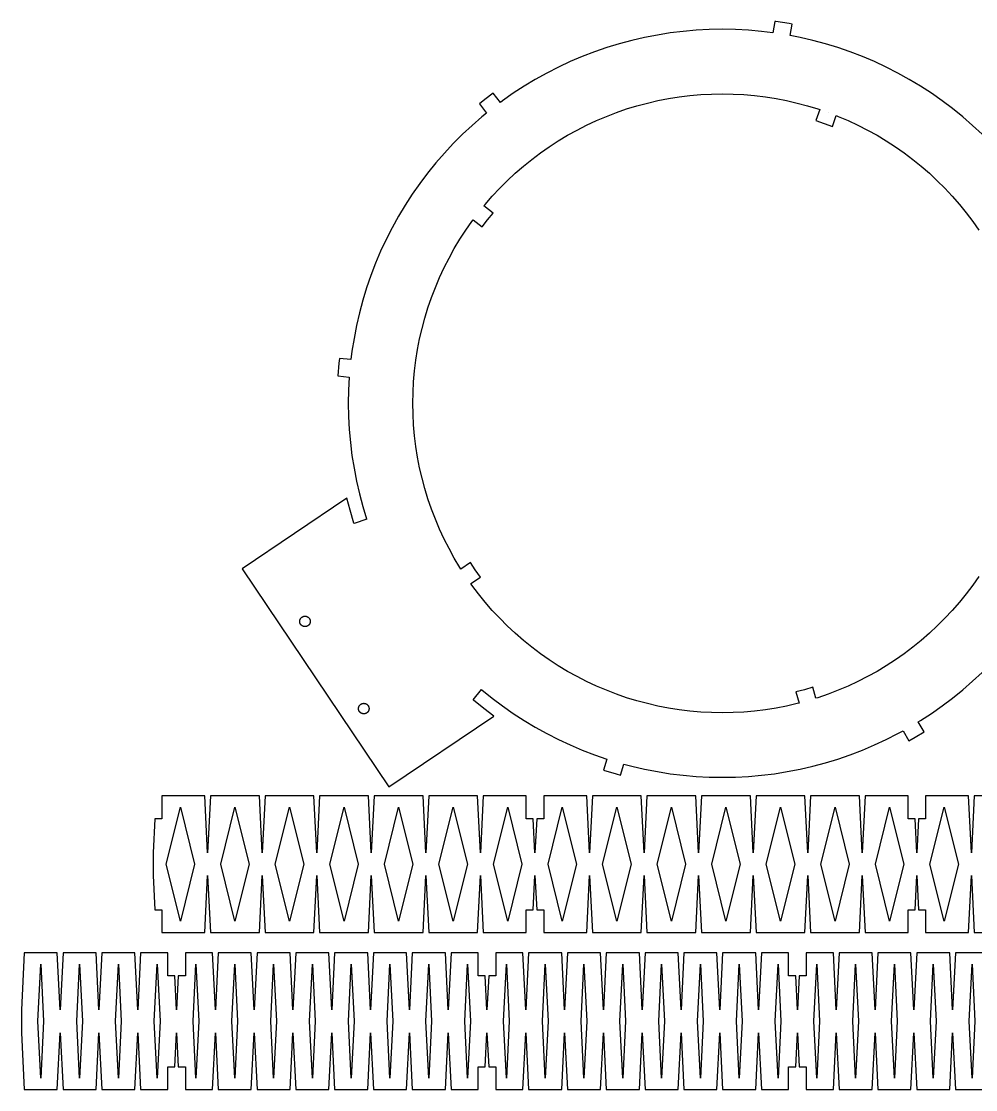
# Model space of a CAD drawing. Header units: metres. Extents: x -310 to 310, y -196 to 260.
# Drawn here: x -310 to -37.7, y -195.8 to 109 of the extents above; entities that cross this region are included whole.
import ezdxf

# ---------------------------------------------------------------- set-up
doc = ezdxf.new("R2010")
doc.units = ezdxf.units.M

msp = doc.modelspace()

# ---------------------------------------------------------------- linework, layer by layer
for p, q in [((-110, 106.7), (-113.724, 106.635)), ((-106.276, 106.635), (-110, 106.7)), ((-95.0318, 108.971), (-95.5553, 105.711)), ((-94.691, 108.929), (-95.0318, 108.971)), ((-90.8987, 108.329), (-94.691, 108.929)), ((-90.096, 108.173), (-90.8987, 108.329)), ((-90.6194, 104.913), (-90.096, 108.173)), ((-132.184, 104.368), (-135.813, 103.531)), ((-128.528, 105.079), (-132.184, 104.368)), ((-124.85, 105.662), (-128.528, 105.079)), ((-121.153, 106.115), (-124.85, 105.662)), ((-117.443, 106.44), (-121.153, 106.115)), ((-113.724, 106.635), (-117.443, 106.44)), ((-102.557, 106.44), (-106.276, 106.635)), ((-98.8468, 106.115), (-102.557, 106.44)), ((-95.5553, 105.711), (-98.8468, 106.115)), ((-87.8158, 104.368), (-90.6194, 104.913)), ((-84.1869, 103.531), (-87.8158, 104.368)), ((-142.972, 101.478), (-146.494, 100.265)), ((-139.411, 102.567), (-142.972, 101.478)), ((-135.813, 103.531), (-139.411, 102.567)), ((-80.5895, 102.567), (-84.1869, 103.531)), ((-77.0279, 101.478), (-80.5895, 102.567)), ((-73.5065, 100.265), (-77.0279, 101.478)), ((-149.971, 98.9305), (-153.399, 97.4753)), ((-146.494, 100.265), (-149.971, 98.9305)), ((-70.0295, 98.9305), (-73.5065, 100.265)), ((-66.6012, 97.4753), (-70.0295, 98.9305)), ((-156.774, 95.9013), (-160.093, 94.2105)), ((-153.399, 97.4753), (-156.774, 95.9013)), ((-63.2258, 95.9013), (-66.6012, 97.4753)), ((-59.9074, 94.2105), (-63.2258, 95.9013)), ((-163.35, 92.4049), (-166.542, 90.4867)), ((-160.093, 94.2105), (-163.35, 92.4049)), ((-56.65, 92.4049), (-59.9074, 94.2105)), ((-53.4576, 90.4867), (-56.65, 92.4049)), ((-175.347, 88.4713), (-177.723, 86.6812)), ((-173.327, 85.8623), (-175.347, 88.4713)), ((-169.666, 88.4583), (-172.717, 86.3221)), ((-166.542, 90.4867), (-169.666, 88.4583)), ((-50.3341, 88.4583), (-53.4576, 90.4867)), ((-47.2833, 86.3221), (-50.3341, 88.4583)), ((-177.723, 86.6812), (-179.297, 85.406)), ((-179.297, 85.406), (-177.277, 82.7966)), ((-172.717, 86.3221), (-173.327, 85.8623)), ((-134.339, 84.8794), (-131.362, 85.6771)), ((-131.362, 85.6771), (-128.359, 86.3704)), ((-128.359, 86.3704), (-125.333, 86.9585)), ((-125.333, 86.9585), (-122.289, 87.4407)), ((-122.289, 87.4407), (-119.23, 87.8163)), ((-119.23, 87.8163), (-116.159, 88.0849)), ((-116.159, 88.0849), (-113.082, 88.2462)), ((-113.082, 88.2462), (-110, 88.3)), ((-110, 88.3), (-106.918, 88.2462)), ((-106.918, 88.2462), (-103.841, 88.0849)), ((-103.841, 88.0849), (-100.77, 87.8163)), ((-100.77, 87.8163), (-97.711, 87.4407)), ((-97.711, 87.4407), (-94.6669, 86.9585)), ((-94.6669, 86.9585), (-91.6414, 86.3704)), ((-91.6414, 86.3704), (-88.6383, 85.6771)), ((-88.6383, 85.6771), (-85.6612, 84.8794)), ((-44.3089, 84.0807), (-47.2833, 86.3221)), ((-177.277, 82.7966), (-178.585, 81.7369)), ((-143.078, 81.8703), (-140.2, 82.9749)), ((-140.2, 82.9749), (-137.286, 83.9783)), ((-137.286, 83.9783), (-134.339, 84.8794)), ((-85.6612, 84.8794), (-82.7138, 83.9783)), ((-82.1638, 83.7889), (-83.2924, 80.6879)), ((-82.7138, 83.9783), (-82.1638, 83.7889)), ((-79.7996, 82.9749), (-79.7996, 82.9749)), ((-79.7996, 82.9749), (-79.7996, 82.9749)), ((-79.7996, 82.9749), (-79.7996, 82.9749)), ((-41.4146, 81.7369), (-44.3089, 84.0807)), ((-181.396, 79.2936), (-184.12, 76.7536)), ((-178.585, 81.7369), (-181.396, 79.2936)), ((-151.454, 77.9643), (-148.708, 79.3635)), ((-148.708, 79.3635), (-145.915, 80.6661)), ((-145.915, 80.6661), (-143.078, 81.8703)), ((-83.2924, 80.6879), (-80.9283, 79.8739)), ((-80.9283, 79.8739), (-78.594, 78.9778)), ((-78.594, 78.9778), (-77.4653, 82.0788)), ((-77.4653, 82.0788), (-76.9222, 81.8703)), ((-76.9222, 81.8703), (-74.0852, 80.6661)), ((-74.0852, 80.6661), (-71.2918, 79.3635)), ((-71.2918, 79.3635), (-68.5457, 77.9643)), ((-38.6038, 79.2936), (-41.4146, 81.7369)), ((-35.88, 76.7536), (-38.6038, 79.2936)), ((-184.12, 76.7536), (-186.754, 74.12)), ((-156.792, 74.8826), (-154.15, 76.47)), ((-154.15, 76.47), (-151.454, 77.9643)), ((-68.5457, 77.9643), (-65.85, 76.47)), ((-65.85, 76.47), (-63.2081, 74.8826)), ((-186.754, 74.12), (-189.294, 71.3962)), ((-161.901, 71.4362), (-159.377, 73.204)), ((-159.377, 73.204), (-156.792, 74.8826)), ((-63.2081, 74.8826), (-60.6233, 73.204)), ((-60.6233, 73.204), (-58.0986, 71.4362)), ((-189.294, 71.3962), (-191.737, 68.5854)), ((-164.363, 69.5813), (-161.901, 71.4362)), ((-58.0986, 71.4362), (-55.6371, 69.5813)), ((-191.737, 68.5854), (-194.081, 65.6911)), ((-169.084, 65.6197), (-166.758, 67.6417)), ((-166.758, 67.6417), (-164.363, 69.5813)), ((-55.6371, 69.5813), (-53.2419, 67.6417)), ((-53.2419, 67.6417), (-50.9158, 65.6197)), ((-194.081, 65.6911), (-196.322, 62.7167)), ((-171.338, 63.5177), (-169.084, 65.6197)), ((-50.9158, 65.6197), (-48.6617, 63.5177)), ((-196.322, 62.7167), (-198.458, 59.6659)), ((-175.62, 59.0842), (-173.518, 61.3383)), ((-173.518, 61.3383), (-171.338, 63.5177)), ((-48.6617, 63.5177), (-46.4823, 61.3383)), ((-46.4823, 61.3383), (-44.3803, 59.0842)), ((-198.458, 59.6659), (-200.487, 56.5424)), ((-177.642, 56.7581), (-175.62, 59.0842)), ((-44.3803, 59.0842), (-42.3583, 56.7581)), ((-200.487, 56.5424), (-202.405, 53.35)), ((-178.008, 56.3061), (-177.642, 56.7581)), ((-175.407, 54.2744), (-178.008, 56.3061)), ((-42.3583, 56.7581), (-40.4187, 54.3629)), ((-202.405, 53.35), (-204.211, 50.0926)), ((-183.204, 49.3767), (-181.436, 51.9014)), ((-181.436, 51.9014), (-181.086, 52.366)), ((-181.086, 52.366), (-178.486, 50.3343)), ((-178.486, 50.3343), (-176.981, 52.3312)), ((-176.981, 52.3312), (-175.407, 54.2744)), ((-40.4187, 54.3629), (-38.5638, 51.9014)), ((-38.5638, 51.9014), (-36.796, 49.3767)), ((-204.211, 50.0926), (-205.901, 46.7742)), ((-184.883, 46.7919), (-183.204, 49.3767)), ((-205.901, 46.7742), (-207.475, 43.3988)), ((-186.47, 44.15), (-184.883, 46.7919)), ((-207.475, 43.3988), (-208.931, 39.9705)), ((-187.964, 41.4543), (-186.47, 44.15)), ((-208.931, 39.9705), (-210.265, 36.4935)), ((-189.364, 38.7082), (-187.964, 41.4543)), ((-190.666, 35.9148), (-189.364, 38.7082)), ((-210.265, 36.4935), (-211.478, 32.9721)), ((-191.87, 33.0778), (-190.666, 35.9148)), ((-211.478, 32.9721), (-212.567, 29.4105)), ((-192.975, 30.2004), (-191.87, 33.0778)), ((-212.567, 29.4105), (-213.531, 25.8131)), ((-193.978, 27.2862), (-192.975, 30.2004)), ((-213.531, 25.8131), (-214.368, 22.1842)), ((-194.879, 24.3388), (-193.978, 27.2862)), ((-214.368, 22.1842), (-215.079, 18.5283)), ((-196.37, 18.3586), (-195.677, 21.3617)), ((-195.677, 21.3617), (-194.879, 24.3388)), ((-215.079, 18.5283), (-215.662, 14.8498)), ((-196.959, 15.3331), (-196.37, 18.3586)), ((-197.441, 12.289), (-196.959, 15.3331)), ((-219.24, 12.7805), (-219.397, 11.4981)), ((-215.954, 12.4716), (-219.24, 12.7805)), ((-215.662, 14.8498), (-215.954, 12.4716)), ((-197.816, 9.2299), (-197.441, 12.289)), ((-219.397, 11.4981), (-219.721, 7.8037)), ((-198.085, 6.1595), (-197.816, 9.2299)), ((-219.721, 7.8037), (-216.436, 7.4948)), ((-216.44, 7.443), (-216.635, 3.7238)), ((-216.436, 7.4948), (-216.44, 7.443)), ((-198.246, 3.0816), (-198.085, 6.1595)), ((-216.635, 3.7238), (-216.7, 0)), ((-198.3, 0), (-198.246, 3.0816)), ((-216.7, 0), (-216.635, -3.7238)), ((-198.246, -3.0816), (-198.3, 0)), ((-216.635, -3.7238), (-216.44, -7.443)), ((-198.085, -6.1595), (-198.246, -3.0816)), ((-216.44, -7.443), (-216.115, -11.1532)), ((-197.816, -9.2299), (-198.085, -6.1595)), ((-216.115, -11.1532), (-215.662, -14.8498)), ((-197.441, -12.289), (-197.816, -9.2299)), ((-215.662, -14.8498), (-215.079, -18.5283)), ((-196.959, -15.3331), (-197.441, -12.289)), ((-196.37, -18.3586), (-196.959, -15.3331)), ((-215.079, -18.5283), (-214.368, -22.1842)), ((-195.677, -21.3617), (-196.37, -18.3586)), ((-214.368, -22.1842), (-213.531, -25.8131)), ((-194.879, -24.3388), (-195.677, -21.3617)), ((-193.978, -27.2862), (-194.879, -24.3388)), ((-217.137, -27.0319), (-247.035, -47.1981)), ((-216.219, -30.4579), (-217.137, -27.0319)), ((-213.531, -25.8131), (-212.567, -29.4105)), ((-192.975, -30.2004), (-193.978, -27.2862)), ((-215.092, -34.1464), (-216.219, -30.4579)), ((-212.567, -29.4105), (-211.478, -32.9721)), ((-191.87, -33.0778), (-192.975, -30.2004)), ((-211.437, -33.0914), (-215.049, -34.2699)), ((-211.478, -32.9721), (-211.437, -33.0914)), ((-190.666, -35.9148), (-191.87, -33.0778)), ((-215.049, -34.2699), (-215.092, -34.1464)), ((-189.364, -38.7082), (-190.666, -35.9148)), ((-187.964, -41.4543), (-189.364, -38.7082)), ((-186.47, -44.15), (-187.964, -41.4543)), ((-184.883, -46.7919), (-186.47, -44.15)), ((-181.83, -45.4344), (-184.566, -47.2797)), ((-180.468, -47.5314), (-181.83, -45.4344)), ((-247.035, -47.1981), (-205.096, -109.376)), ((-184.566, -47.2797), (-184.883, -46.7919)), ((-179.034, -49.5796), (-180.468, -47.5314)), ((-181.77, -51.4249), (-179.034, -49.5796)), ((-181.436, -51.9014), (-181.77, -51.4249)), ((-36.796, -49.3767), (-38.5638, -51.9014)), ((-179.581, -54.3629), (-181.436, -51.9014)), ((-177.642, -56.7581), (-179.581, -54.3629)), ((-40.4187, -54.3629), (-42.3583, -56.7581)), ((-38.5638, -51.9014), (-40.4187, -54.3629)), ((-175.62, -59.0842), (-177.642, -56.7581)), ((-42.3583, -56.7581), (-44.3803, -59.0842)), ((-229.903, -60.9731), (-229.859, -60.9446)), ((-229.859, -60.9446), (-229.814, -60.9177)), ((-229.814, -60.9177), (-229.769, -60.8923)), ((-229.769, -60.8923), (-229.722, -60.8685)), ((-229.722, -60.8685), (-229.675, -60.8464)), ((-229.675, -60.8464), (-229.626, -60.8259)), ((-229.626, -60.8259), (-229.577, -60.8071)), ((-229.577, -60.8071), (-229.528, -60.7901)), ((-229.528, -60.7901), (-229.478, -60.7748)), ((-229.478, -60.7748), (-229.427, -60.7612)), ((-229.427, -60.7612), (-229.376, -60.7495)), ((-229.376, -60.7495), (-229.325, -60.7395)), ((-229.325, -60.7395), (-229.273, -60.7313)), ((-229.273, -60.7313), (-229.221, -60.7249)), ((-229.221, -60.7249), (-229.169, -60.7203)), ((-229.169, -60.7203), (-229.117, -60.7176)), ((-229.117, -60.7176), (-229.064, -60.7167)), ((-229.064, -60.7167), (-229.012, -60.7176)), ((-229.012, -60.7176), (-228.96, -60.7203)), ((-228.96, -60.7203), (-228.908, -60.7249)), ((-228.908, -60.7249), (-228.856, -60.7313)), ((-228.856, -60.7313), (-228.804, -60.7395)), ((-228.804, -60.7395), (-228.753, -60.7495)), ((-228.753, -60.7495), (-228.702, -60.7612)), ((-228.702, -60.7612), (-228.651, -60.7748)), ((-228.651, -60.7748), (-228.601, -60.7901)), ((-228.601, -60.7901), (-228.551, -60.8072)), ((-228.551, -60.8072), (-228.502, -60.8259)), ((-228.502, -60.8259), (-228.454, -60.8464)), ((-228.454, -60.8464), (-228.407, -60.8685)), ((-228.407, -60.8685), (-228.36, -60.8923)), ((-228.36, -60.8923), (-228.314, -60.9177)), ((-228.314, -60.9177), (-228.27, -60.9446)), ((-228.27, -60.9446), (-228.226, -60.9731)), ((-173.518, -61.3383), (-175.62, -59.0842)), ((-44.3803, -59.0842), (-46.4823, -61.3383)), ((-230.564, -62.2167), (-230.563, -62.1643)), ((-230.563, -62.269), (-230.564, -62.2167)), ((-230.563, -62.1643), (-230.561, -62.1121)), ((-230.561, -62.3213), (-230.563, -62.269)), ((-230.561, -62.1121), (-230.556, -62.0599)), ((-230.556, -62.3735), (-230.561, -62.3213)), ((-230.556, -62.0599), (-230.55, -62.0079)), ((-230.55, -62.4254), (-230.556, -62.3735)), ((-230.55, -62.0079), (-230.542, -61.9562)), ((-230.542, -62.4772), (-230.55, -62.4254)), ((-230.542, -61.9562), (-230.532, -61.9048)), ((-230.532, -62.5286), (-230.542, -62.4772)), ((-230.532, -61.9048), (-230.52, -61.8538)), ((-230.52, -62.5796), (-230.532, -62.5286)), ((-230.52, -61.8538), (-230.506, -61.8032)), ((-230.506, -62.6301), (-230.52, -62.5796)), ((-230.506, -61.8032), (-230.491, -61.7532)), ((-230.491, -62.6802), (-230.506, -62.6301)), ((-230.491, -61.7532), (-230.474, -61.7037)), ((-230.474, -62.7297), (-230.491, -62.6802)), ((-230.474, -61.7037), (-230.455, -61.6548)), ((-230.455, -62.7786), (-230.474, -62.7297)), ((-230.455, -61.6548), (-230.435, -61.6066)), ((-230.435, -62.8268), (-230.455, -62.7786)), ((-230.435, -61.6066), (-230.413, -61.5591)), ((-230.413, -62.8742), (-230.435, -62.8268)), ((-230.413, -61.5591), (-230.389, -61.5125)), ((-230.389, -62.9209), (-230.413, -62.8742)), ((-230.389, -61.5125), (-230.363, -61.4667)), ((-230.363, -62.9667), (-230.389, -62.9209)), ((-230.363, -61.4667), (-230.336, -61.4218)), ((-230.336, -63.0116), (-230.363, -62.9667)), ((-230.336, -61.4218), (-230.308, -61.3779)), ((-230.308, -63.0555), (-230.336, -63.0116)), ((-230.308, -61.3779), (-230.278, -61.335)), ((-230.278, -63.0984), (-230.308, -63.0555)), ((-230.278, -61.335), (-230.246, -61.2932)), ((-230.246, -63.1402), (-230.278, -63.0984)), ((-230.246, -61.2932), (-230.213, -61.2525)), ((-230.213, -63.1809), (-230.246, -63.1402)), ((-230.213, -61.2525), (-230.179, -61.213)), ((-230.179, -63.2204), (-230.213, -63.1809)), ((-230.179, -61.213), (-230.143, -61.1747)), ((-230.143, -63.2587), (-230.179, -63.2204)), ((-230.143, -61.1747), (-230.106, -61.1377)), ((-230.106, -63.2957), (-230.143, -63.2587)), ((-230.106, -61.1377), (-230.068, -61.102)), ((-230.068, -63.3314), (-230.106, -63.2957)), ((-230.068, -61.102), (-230.029, -61.0676)), ((-230.029, -63.3658), (-230.068, -63.3314)), ((-230.029, -61.0676), (-229.988, -61.0347)), ((-229.988, -63.3987), (-230.029, -63.3658)), ((-229.988, -61.0347), (-229.946, -61.0032)), ((-229.946, -63.4302), (-229.988, -63.3987)), ((-229.946, -61.0032), (-229.903, -60.9731)), ((-229.903, -63.4602), (-229.946, -63.4302)), ((-229.859, -63.4888), (-229.903, -63.4602)), ((-229.814, -63.5157), (-229.859, -63.4888)), ((-229.769, -63.5411), (-229.814, -63.5157)), ((-229.722, -63.5649), (-229.769, -63.5411)), ((-229.675, -63.587), (-229.722, -63.5649)), ((-229.626, -63.6075), (-229.675, -63.587)), ((-229.577, -63.6262), (-229.626, -63.6075)), ((-229.528, -63.6433), (-229.577, -63.6262)), ((-229.478, -63.6586), (-229.528, -63.6433)), ((-229.427, -63.6721), (-229.478, -63.6586)), ((-229.376, -63.6839), (-229.427, -63.6721)), ((-229.325, -63.6939), (-229.376, -63.6839)), ((-229.273, -63.7021), (-229.325, -63.6939)), ((-229.221, -63.7085), (-229.273, -63.7021)), ((-229.169, -63.713), (-229.221, -63.7085)), ((-229.117, -63.7158), (-229.169, -63.713)), ((-229.064, -63.7167), (-229.117, -63.7158)), ((-229.012, -63.7158), (-229.064, -63.7167)), ((-228.96, -63.713), (-229.012, -63.7158)), ((-228.908, -63.7085), (-228.96, -63.713)), ((-228.856, -63.7021), (-228.908, -63.7085)), ((-228.804, -63.6939), (-228.856, -63.7021)), ((-228.753, -63.6839), (-228.804, -63.6939)), ((-228.702, -63.6721), (-228.753, -63.6839)), ((-228.651, -63.6586), (-228.702, -63.6721)), ((-228.601, -63.6433), (-228.651, -63.6586)), ((-228.551, -63.6262), (-228.601, -63.6433)), ((-228.502, -63.6075), (-228.551, -63.6262)), ((-228.454, -63.587), (-228.502, -63.6075)), ((-228.407, -63.5649), (-228.454, -63.587)), ((-228.36, -63.5411), (-228.407, -63.5649)), ((-228.314, -63.5157), (-228.36, -63.5411)), ((-228.27, -63.4888), (-228.314, -63.5157)), ((-228.226, -63.4602), (-228.27, -63.4888)), ((-228.226, -60.9731), (-228.183, -61.0032)), ((-228.183, -63.4302), (-228.226, -63.4602)), ((-228.183, -61.0032), (-228.141, -61.0347)), ((-228.141, -63.3987), (-228.183, -63.4302)), ((-228.141, -61.0347), (-228.1, -61.0676)), ((-228.1, -63.3658), (-228.141, -63.3987)), ((-228.1, -61.0676), (-228.061, -61.102)), ((-228.061, -63.3314), (-228.1, -63.3658)), ((-228.061, -61.102), (-228.022, -61.1377)), ((-228.022, -63.2957), (-228.061, -63.3314)), ((-228.022, -61.1377), (-227.985, -61.1747)), ((-227.985, -63.2587), (-228.022, -63.2957)), ((-227.985, -61.1747), (-227.95, -61.213)), ((-227.95, -63.2204), (-227.985, -63.2587)), ((-227.95, -61.213), (-227.915, -61.2525)), ((-227.915, -63.1809), (-227.95, -63.2204)), ((-227.915, -61.2525), (-227.882, -61.2932)), ((-227.882, -63.1402), (-227.915, -63.1809)), ((-227.882, -61.2932), (-227.851, -61.335)), ((-227.851, -63.0984), (-227.882, -63.1402)), ((-227.851, -61.335), (-227.821, -61.3779)), ((-227.821, -63.0555), (-227.851, -63.0984)), ((-227.821, -61.3779), (-227.792, -61.4218)), ((-227.792, -63.0116), (-227.821, -63.0555)), ((-227.792, -61.4218), (-227.765, -61.4667)), ((-227.765, -62.9667), (-227.792, -63.0116)), ((-227.765, -61.4667), (-227.74, -61.5125)), ((-227.74, -62.9209), (-227.765, -62.9667)), ((-227.74, -61.5125), (-227.716, -61.5591)), ((-227.716, -62.8742), (-227.74, -62.9209)), ((-227.716, -61.5591), (-227.694, -61.6066)), ((-227.694, -62.8268), (-227.716, -62.8742)), ((-227.694, -61.6066), (-227.674, -61.6548)), ((-227.674, -62.7786), (-227.694, -62.8268)), ((-227.674, -61.6548), (-227.655, -61.7037)), ((-227.655, -62.7297), (-227.674, -62.7786)), ((-227.655, -61.7037), (-227.638, -61.7532)), ((-227.638, -62.6802), (-227.655, -62.7297)), ((-227.638, -61.7532), (-227.623, -61.8032)), ((-227.623, -62.6301), (-227.638, -62.6802)), ((-227.623, -61.8032), (-227.609, -61.8538)), ((-227.609, -62.5796), (-227.623, -62.6301)), ((-227.609, -61.8538), (-227.597, -61.9048)), ((-227.597, -62.5286), (-227.609, -62.5796)), ((-227.597, -61.9048), (-227.587, -61.9562)), ((-227.587, -62.4772), (-227.597, -62.5286)), ((-227.587, -61.9562), (-227.579, -62.0079)), ((-227.579, -62.4254), (-227.587, -62.4772)), ((-227.579, -62.0079), (-227.573, -62.0599)), ((-227.573, -62.3735), (-227.579, -62.4254)), ((-227.573, -62.0599), (-227.568, -62.1121)), ((-227.568, -62.3213), (-227.573, -62.3735)), ((-227.568, -62.1121), (-227.565, -62.1643)), ((-227.565, -62.269), (-227.568, -62.3213)), ((-227.565, -62.1643), (-227.564, -62.2167)), ((-227.564, -62.2167), (-227.565, -62.269)), ((-171.338, -63.5177), (-173.518, -61.3383)), ((-169.084, -65.6197), (-171.338, -63.5177)), ((-48.6617, -63.5177), (-50.9158, -65.6197)), ((-46.4823, -61.3383), (-48.6617, -63.5177)), ((-166.758, -67.6417), (-169.084, -65.6197)), ((-50.9158, -65.6197), (-53.2419, -67.6417)), ((-164.363, -69.5813), (-166.758, -67.6417)), ((-161.901, -71.4362), (-164.363, -69.5813)), ((-55.6371, -69.5813), (-58.0986, -71.4362)), ((-53.2419, -67.6417), (-55.6371, -69.5813)), ((-159.377, -73.204), (-161.901, -71.4362)), ((-58.0986, -71.4362), (-60.6233, -73.204)), ((-156.792, -74.8826), (-159.377, -73.204)), ((-154.15, -76.47), (-156.792, -74.8826)), ((-63.2081, -74.8826), (-65.85, -76.47)), ((-60.6233, -73.204), (-63.2081, -74.8826)), ((-151.454, -77.9643), (-154.15, -76.47)), ((-148.708, -79.3635), (-151.454, -77.9643)), ((-68.5457, -77.9643), (-71.2918, -79.3635)), ((-65.85, -76.47), (-68.5457, -77.9643)), ((-38.6038, -79.2936), (-35.88, -76.7536)), ((-181.127, -84.5622), (-178.681, -81.6542)), ((-178.681, -81.6542), (-178.585, -81.7369)), ((-178.585, -81.7369), (-175.691, -84.0807)), ((-145.915, -80.6661), (-148.708, -79.3635)), ((-143.078, -81.8703), (-145.915, -80.6661)), ((-140.2, -82.9749), (-143.078, -81.8703)), ((-86.5708, -81.7072), (-88.986, -82.3544)), ((-84.1797, -80.9762), (-86.5708, -81.7072)), ((-83.2701, -84.1484), (-84.1797, -80.9762)), ((-76.9222, -81.8703), (-79.7996, -82.9749)), ((-74.0852, -80.6661), (-76.9222, -81.8703)), ((-71.2918, -79.3635), (-74.0852, -80.6661)), ((-44.3089, -84.0807), (-41.4146, -81.7369)), ((-41.4146, -81.7369), (-38.6038, -79.2936)), ((-181.028, -84.6479), (-181.127, -84.5622)), ((-178.031, -87.0752), (-181.028, -84.6479)), ((-175.691, -84.0807), (-172.717, -86.3221)), ((-137.286, -83.9783), (-140.2, -82.9749)), ((-134.339, -84.8794), (-137.286, -83.9783)), ((-131.362, -85.6771), (-134.339, -84.8794)), ((-88.986, -82.3544), (-88.0764, -85.5266)), ((-82.7138, -83.9783), (-83.2701, -84.1484)), ((-79.7996, -82.9749), (-82.7138, -83.9783)), ((-47.2833, -86.3221), (-44.3089, -84.0807)), ((-213.789, -87.0878), (-213.788, -87.0355)), ((-213.788, -87.1402), (-213.789, -87.0878)), ((-213.788, -87.0355), (-213.785, -86.9832)), ((-213.785, -87.1925), (-213.788, -87.1402)), ((-213.785, -86.9832), (-213.78, -86.931)), ((-213.78, -87.2446), (-213.785, -87.1925)), ((-213.78, -86.931), (-213.774, -86.8791)), ((-213.774, -87.2966), (-213.78, -87.2446)), ((-213.774, -86.8791), (-213.766, -86.8273)), ((-213.766, -87.3483), (-213.774, -87.2966)), ((-213.766, -86.8273), (-213.756, -86.7759)), ((-213.756, -87.3997), (-213.766, -87.3483)), ((-213.756, -86.7759), (-213.744, -86.7249)), ((-213.744, -87.4507), (-213.756, -87.3997)), ((-213.744, -86.7249), (-213.731, -86.6744)), ((-213.731, -87.5013), (-213.744, -87.4507)), ((-213.731, -86.6744), (-213.715, -86.6243)), ((-213.715, -87.5513), (-213.731, -87.5013)), ((-213.715, -86.6243), (-213.698, -86.5748)), ((-213.698, -87.6008), (-213.715, -87.5513)), ((-213.698, -86.5748), (-213.679, -86.5259)), ((-213.679, -87.6497), (-213.698, -87.6008)), ((-213.679, -86.5259), (-213.659, -86.4777)), ((-213.659, -87.6979), (-213.679, -87.6497)), ((-213.659, -86.4777), (-213.637, -86.4303)), ((-213.637, -87.7454), (-213.659, -87.6979)), ((-213.637, -86.4303), (-213.613, -86.3836)), ((-213.613, -87.792), (-213.637, -87.7454)), ((-213.613, -86.3836), (-213.588, -86.3378)), ((-213.588, -87.8378), (-213.613, -87.792)), ((-213.588, -86.3378), (-213.561, -86.2929)), ((-213.561, -87.8827), (-213.588, -87.8378)), ((-213.561, -86.2929), (-213.532, -86.249)), ((-213.532, -87.9266), (-213.561, -87.8827)), ((-213.532, -86.249), (-213.502, -86.2061)), ((-213.502, -87.9695), (-213.532, -87.9266)), ((-213.502, -86.2061), (-213.471, -86.1643)), ((-213.471, -88.0113), (-213.502, -87.9695)), ((-213.471, -86.1643), (-213.438, -86.1236)), ((-213.438, -88.052), (-213.471, -88.0113)), ((-213.438, -86.1236), (-213.403, -86.0841)), ((-213.403, -88.0915), (-213.438, -88.052)), ((-213.403, -86.0841), (-213.368, -86.0458)), ((-213.368, -88.1298), (-213.403, -88.0915)), ((-213.368, -86.0458), (-213.331, -86.0088)), ((-213.331, -88.1668), (-213.368, -88.1298)), ((-213.331, -86.0088), (-213.292, -85.9731)), ((-213.292, -88.2025), (-213.331, -88.1668)), ((-213.292, -85.9731), (-213.253, -85.9387)), ((-213.253, -88.2369), (-213.292, -88.2025)), ((-213.253, -85.9387), (-213.212, -85.9058)), ((-213.212, -88.2698), (-213.253, -88.2369)), ((-213.212, -85.9058), (-213.17, -85.8743)), ((-213.17, -88.3013), (-213.212, -88.2698)), ((-213.17, -85.8743), (-213.127, -85.8443)), ((-213.127, -88.3314), (-213.17, -88.3013)), ((-213.127, -85.8443), (-213.084, -85.8157)), ((-213.084, -88.3599), (-213.127, -88.3314)), ((-213.084, -85.8157), (-213.039, -85.7888)), ((-213.039, -88.3869), (-213.084, -88.3599)), ((-213.039, -85.7888), (-212.993, -85.7634)), ((-212.993, -85.7634), (-212.946, -85.7396)), ((-212.946, -85.7396), (-212.899, -85.7175)), ((-212.899, -85.7175), (-212.851, -85.697)), ((-212.851, -85.697), (-212.802, -85.6783)), ((-212.802, -85.6783), (-212.752, -85.6612)), ((-212.752, -85.6612), (-212.702, -85.6459)), ((-212.702, -85.6459), (-212.652, -85.6324)), ((-212.652, -85.6324), (-212.6, -85.6206)), ((-212.6, -85.6206), (-212.549, -85.6106)), ((-212.549, -85.6106), (-212.497, -85.6024)), ((-212.497, -85.6024), (-212.445, -85.596)), ((-212.445, -85.596), (-212.393, -85.5915)), ((-212.393, -85.5915), (-212.341, -85.5887)), ((-212.341, -85.5887), (-212.289, -85.5878)), ((-212.289, -85.5878), (-212.236, -85.5887)), ((-212.236, -85.5887), (-212.184, -85.5915)), ((-212.184, -85.5915), (-212.132, -85.596)), ((-212.132, -85.596), (-212.08, -85.6024)), ((-212.08, -85.6024), (-212.028, -85.6106)), ((-212.028, -85.6106), (-211.977, -85.6206)), ((-211.977, -85.6206), (-211.926, -85.6324)), ((-211.926, -85.6324), (-211.875, -85.6459)), ((-211.875, -85.6459), (-211.825, -85.6612)), ((-211.825, -85.6612), (-211.776, -85.6783)), ((-211.776, -85.6783), (-211.727, -85.697)), ((-211.727, -85.697), (-211.679, -85.7175)), ((-211.679, -85.7175), (-211.631, -85.7396)), ((-211.631, -85.7396), (-211.584, -85.7634)), ((-211.584, -85.7634), (-211.539, -85.7888)), ((-211.539, -85.7888), (-211.494, -85.8157)), ((-211.494, -88.3599), (-211.539, -88.3869)), ((-211.494, -85.8157), (-211.45, -85.8443)), ((-211.45, -88.3314), (-211.494, -88.3599)), ((-211.45, -85.8443), (-211.407, -85.8743)), ((-211.407, -88.3013), (-211.45, -88.3314)), ((-211.407, -85.8743), (-211.365, -85.9058)), ((-211.365, -88.2698), (-211.407, -88.3013)), ((-211.365, -85.9058), (-211.324, -85.9387)), ((-211.324, -88.2369), (-211.365, -88.2698)), ((-211.324, -85.9387), (-211.285, -85.9731)), ((-211.285, -88.2025), (-211.324, -88.2369)), ((-211.285, -85.9731), (-211.247, -86.0088)), ((-211.247, -88.1668), (-211.285, -88.2025)), ((-211.247, -86.0088), (-211.21, -86.0458)), ((-211.21, -88.1298), (-211.247, -88.1668)), ((-211.21, -86.0458), (-211.174, -86.0841)), ((-211.174, -88.0915), (-211.21, -88.1298)), ((-211.174, -86.0841), (-211.14, -86.1236)), ((-211.14, -88.052), (-211.174, -88.0915)), ((-211.14, -86.1236), (-211.107, -86.1643)), ((-211.107, -88.0113), (-211.14, -88.052)), ((-211.107, -86.1643), (-211.075, -86.2061)), ((-211.075, -87.9695), (-211.107, -88.0113)), ((-211.075, -86.2061), (-211.045, -86.249)), ((-211.045, -87.9266), (-211.075, -87.9695)), ((-211.045, -86.249), (-211.017, -86.2929)), ((-211.017, -87.8827), (-211.045, -87.9266)), ((-211.017, -86.2929), (-210.99, -86.3378)), ((-210.99, -87.8378), (-211.017, -87.8827)), ((-210.99, -86.3378), (-210.964, -86.3836)), ((-210.964, -87.792), (-210.99, -87.8378)), ((-210.964, -86.3836), (-210.94, -86.4303)), ((-210.94, -87.7454), (-210.964, -87.792)), ((-210.94, -86.4303), (-210.918, -86.4777)), ((-210.918, -87.6979), (-210.94, -87.7454)), ((-210.918, -86.4777), (-210.898, -86.5259)), ((-210.898, -87.6497), (-210.918, -87.6979)), ((-210.898, -86.5259), (-210.879, -86.5748)), ((-210.879, -87.6008), (-210.898, -87.6497)), ((-210.879, -86.5748), (-210.862, -86.6243)), ((-210.862, -87.5513), (-210.879, -87.6008)), ((-210.862, -86.6243), (-210.847, -86.6744)), ((-210.847, -87.5013), (-210.862, -87.5513)), ((-210.847, -86.6744), (-210.833, -86.7249)), ((-210.833, -87.4507), (-210.847, -87.5013)), ((-210.833, -86.7249), (-210.821, -86.7759)), ((-210.821, -87.3997), (-210.833, -87.4507)), ((-210.821, -86.7759), (-210.811, -86.8273)), ((-210.811, -87.3483), (-210.821, -87.3997)), ((-210.811, -86.8273), (-210.803, -86.8791)), ((-210.803, -87.2966), (-210.811, -87.3483)), ((-210.803, -86.8791), (-210.797, -86.931)), ((-210.797, -87.2446), (-210.803, -87.2966)), ((-210.797, -86.931), (-210.792, -86.9832)), ((-210.792, -87.1925), (-210.797, -87.2446)), ((-210.792, -86.9832), (-210.79, -87.0355)), ((-210.79, -87.1402), (-210.792, -87.1925)), ((-210.79, -87.0355), (-210.789, -87.0878)), ((-210.789, -87.0878), (-210.79, -87.1402)), ((-175.198, -89.2097), (-178.031, -87.0752)), ((-172.717, -86.3221), (-169.666, -88.4583)), ((-128.359, -86.3704), (-131.362, -85.6771)), ((-125.333, -86.9585), (-128.359, -86.3704)), ((-122.289, -87.4407), (-125.333, -86.9585)), ((-119.23, -87.8163), (-122.289, -87.4407)), ((-116.159, -88.0849), (-119.23, -87.8163)), ((-113.082, -88.2462), (-116.159, -88.0849)), ((-110, -88.3), (-113.082, -88.2462)), ((-106.918, -88.2462), (-110, -88.3)), ((-103.841, -88.0849), (-106.918, -88.2462)), ((-100.77, -87.8163), (-103.841, -88.0849)), ((-97.711, -87.4407), (-100.77, -87.8163)), ((-94.6669, -86.9585), (-97.711, -87.4407)), ((-91.6414, -86.3704), (-94.6669, -86.9585)), ((-88.6383, -85.6771), (-91.6414, -86.3704)), ((-88.0764, -85.5266), (-88.6383, -85.6771)), ((-50.3341, -88.4583), (-47.2833, -86.3221)), ((-212.993, -88.4122), (-213.039, -88.3869)), ((-212.946, -88.436), (-212.993, -88.4122)), ((-212.899, -88.4581), (-212.946, -88.436)), ((-212.851, -88.4786), (-212.899, -88.4581)), ((-212.802, -88.4974), (-212.851, -88.4786)), ((-212.752, -88.5144), (-212.802, -88.4974)), ((-212.702, -88.5297), (-212.752, -88.5144)), ((-212.652, -88.5433), (-212.702, -88.5297)), ((-212.6, -88.555), (-212.652, -88.5433)), ((-212.549, -88.565), (-212.6, -88.555)), ((-212.497, -88.5732), (-212.549, -88.565)), ((-212.445, -88.5796), (-212.497, -88.5732)), ((-212.393, -88.5842), (-212.445, -88.5796)), ((-212.341, -88.5869), (-212.393, -88.5842)), ((-212.289, -88.5878), (-212.341, -88.5869)), ((-212.236, -88.5869), (-212.289, -88.5878)), ((-212.184, -88.5842), (-212.236, -88.5869)), ((-212.132, -88.5796), (-212.184, -88.5842)), ((-212.08, -88.5732), (-212.132, -88.5796)), ((-212.028, -88.565), (-212.08, -88.5732)), ((-211.977, -88.555), (-212.028, -88.565)), ((-211.926, -88.5433), (-211.977, -88.555)), ((-211.875, -88.5297), (-211.926, -88.5433)), ((-211.825, -88.5144), (-211.875, -88.5297)), ((-211.776, -88.4974), (-211.825, -88.5144)), ((-211.727, -88.4786), (-211.776, -88.4974)), ((-211.679, -88.4581), (-211.727, -88.4786)), ((-211.631, -88.436), (-211.679, -88.4581)), ((-211.584, -88.4122), (-211.631, -88.436)), ((-211.539, -88.3869), (-211.584, -88.4122)), ((-205.096, -109.376), (-175.198, -89.2097)), ((-169.666, -88.4583), (-166.542, -90.4867)), ((-166.542, -90.4867), (-163.35, -92.4049)), ((-54.1126, -90.8803), (-53.4576, -90.4867)), ((-52.4504, -93.7308), (-54.1126, -90.8803)), ((-53.4576, -90.4867), (-50.3341, -88.4583)), ((-163.35, -92.4049), (-160.093, -94.2105)), ((-160.093, -94.2105), (-156.774, -95.9013)), ((-63.2258, -95.9013), (-59.9074, -94.2105)), ((-59.9074, -94.2105), (-58.4346, -93.3942)), ((-58.4346, -93.3942), (-56.7722, -96.2451)), ((-55, -95.2628), (-52.4504, -93.7308)), ((-156.774, -95.9013), (-153.399, -97.4753)), ((-153.399, -97.4753), (-149.971, -98.9305)), ((-70.0295, -98.9305), (-66.6012, -97.4753)), ((-66.6012, -97.4753), (-63.2258, -95.9013)), ((-56.7722, -96.2451), (-55, -95.2628)), ((-149.971, -98.9305), (-146.494, -100.265)), ((-146.494, -100.265), (-142.972, -101.478)), ((-77.0279, -101.478), (-73.5065, -100.265)), ((-73.5065, -100.265), (-70.0295, -98.9305)), ((-142.922, -101.493), (-143.867, -104.655)), ((-142.972, -101.478), (-142.922, -101.493)), ((-139.072, -106.073), (-138.127, -102.91)), ((-138.127, -102.91), (-135.813, -103.531)), ((-135.813, -103.531), (-132.184, -104.368)), ((-87.8158, -104.368), (-84.1869, -103.531)), ((-84.1869, -103.531), (-80.5895, -102.567)), ((-80.5895, -102.567), (-77.0279, -101.478)), ((-143.867, -104.655), (-140.32, -105.739)), ((-140.32, -105.739), (-139.072, -106.073)), ((-132.184, -104.368), (-128.528, -105.079)), ((-128.528, -105.079), (-124.85, -105.662)), ((-124.85, -105.662), (-121.153, -106.115)), ((-121.153, -106.115), (-117.443, -106.44)), ((-117.443, -106.44), (-113.724, -106.635)), ((-113.724, -106.635), (-110, -106.7)), ((-110, -106.7), (-106.276, -106.635)), ((-106.276, -106.635), (-102.557, -106.44)), ((-102.557, -106.44), (-98.8468, -106.115)), ((-98.8468, -106.115), (-95.1502, -105.662)), ((-95.1502, -105.662), (-91.4717, -105.079)), ((-91.4717, -105.079), (-87.8158, -104.368)), ((-257.649, -112), (-269.902, -112)), ((-269.902, -112), (-269.902, -118.5)), ((-256.837, -128.25), (-257.649, -112)), ((-256.024, -112), (-256.837, -128.25)), ((-242.083, -112), (-256.024, -112)), ((-241.271, -128.25), (-242.083, -112)), ((-240.458, -112), (-241.271, -128.25)), ((-226.517, -112), (-240.458, -112)), ((-225.705, -128.25), (-226.517, -112)), ((-224.892, -112), (-225.705, -128.25)), ((-210.951, -112), (-224.892, -112)), ((-210.139, -128.25), (-210.951, -112)), ((-209.326, -112), (-210.139, -128.25)), ((-195.386, -112), (-209.326, -112)), ((-194.573, -128.25), (-195.386, -112)), ((-193.761, -112), (-194.573, -128.25)), ((-179.82, -112), (-193.761, -112)), ((-179.007, -128.25), (-179.82, -112)), ((-178.195, -112), (-179.007, -128.25)), ((-165.941, -112), (-178.195, -112)), ((-165.941, -118.5), (-165.941, -112)), ((-148.688, -112), (-160.941, -112)), ((-160.941, -112), (-160.941, -118.5)), ((-147.876, -128.25), (-148.688, -112)), ((-147.063, -112), (-147.876, -128.25)), ((-133.122, -112), (-147.063, -112)), ((-132.31, -128.25), (-133.122, -112)), ((-131.497, -112), (-132.31, -128.25)), ((-117.556, -112), (-131.497, -112)), ((-116.744, -128.25), (-117.556, -112)), ((-115.931, -112), (-116.744, -128.25)), ((-101.991, -112), (-115.931, -112)), ((-101.178, -128.25), (-101.991, -112)), ((-100.366, -112), (-101.178, -128.25)), ((-86.4247, -112), (-100.366, -112)), ((-85.6122, -128.25), (-86.4247, -112)), ((-84.7997, -112), (-85.6122, -128.25)), ((-70.8588, -112), (-84.7997, -112)), ((-70.0463, -128.25), (-70.8588, -112)), ((-69.2338, -112), (-70.0463, -128.25)), ((-56.9805, -112), (-69.2338, -112)), ((-56.9805, -118.5), (-56.9805, -112)), ((-39.7271, -112), (-51.9805, -112)), ((-51.9805, -112), (-51.9805, -118.5)), ((-38.9146, -128.25), (-39.7271, -112)), ((-38.1021, -112), (-38.9146, -128.25)), ((-24.1613, -112), (-38.1021, -112)), ((-268.682, -131.5), (-264.619, -115.25)), ((-264.619, -115.25), (-260.557, -131.5)), ((-253.116, -131.5), (-249.054, -115.25)), ((-249.054, -115.25), (-244.991, -131.5)), ((-237.55, -131.5), (-233.488, -115.25)), ((-233.488, -115.25), (-229.425, -131.5)), ((-221.984, -131.5), (-217.922, -115.25)), ((-217.922, -115.25), (-213.859, -131.5)), ((-206.419, -131.5), (-202.356, -115.25)), ((-202.356, -115.25), (-198.294, -131.5)), ((-190.853, -131.5), (-186.79, -115.25)), ((-186.79, -115.25), (-182.728, -131.5)), ((-175.287, -131.5), (-171.224, -115.25)), ((-171.224, -115.25), (-167.162, -131.5)), ((-159.721, -131.5), (-155.659, -115.25)), ((-155.659, -115.25), (-151.596, -131.5)), ((-144.155, -131.5), (-140.093, -115.25)), ((-140.093, -115.25), (-136.03, -131.5)), ((-128.589, -131.5), (-124.527, -115.25)), ((-124.527, -115.25), (-120.464, -131.5)), ((-113.023, -131.5), (-108.961, -115.25)), ((-108.961, -115.25), (-104.898, -131.5)), ((-97.4576, -131.5), (-93.3951, -115.25)), ((-93.3951, -115.25), (-89.3326, -131.5)), ((-81.8918, -131.5), (-77.8293, -115.25)), ((-77.8293, -115.25), (-73.7668, -131.5)), ((-66.3259, -131.5), (-62.2634, -115.25)), ((-62.2634, -115.25), (-58.2009, -131.5)), ((-50.7601, -131.5), (-46.6976, -115.25)), ((-46.6976, -115.25), (-42.6351, -131.5)), ((-271.915, -118.5), (-272.402, -128.25)), ((-269.902, -118.5), (-271.915, -118.5)), ((-163.929, -118.5), (-165.941, -118.5)), ((-163.441, -128.25), (-163.929, -118.5)), ((-162.954, -118.5), (-163.441, -128.25)), ((-160.941, -118.5), (-162.954, -118.5)), ((-54.968, -118.5), (-56.9805, -118.5)), ((-54.4805, -128.25), (-54.968, -118.5)), ((-53.993, -118.5), (-54.4805, -128.25)), ((-51.9805, -118.5), (-53.993, -118.5)), ((-272.402, -128.25), (-272.402, -134.75)), ((-264.619, -147.75), (-268.682, -131.5)), ((-260.557, -131.5), (-264.619, -147.75)), ((-249.054, -147.75), (-253.116, -131.5)), ((-244.991, -131.5), (-249.054, -147.75)), ((-233.488, -147.75), (-237.55, -131.5)), ((-229.425, -131.5), (-233.488, -147.75)), ((-217.922, -147.75), (-221.984, -131.5)), ((-213.859, -131.5), (-217.922, -147.75)), ((-202.356, -147.75), (-206.419, -131.5)), ((-198.294, -131.5), (-202.356, -147.75)), ((-186.79, -147.75), (-190.853, -131.5)), ((-182.728, -131.5), (-186.79, -147.75)), ((-171.224, -147.75), (-175.287, -131.5)), ((-167.162, -131.5), (-171.224, -147.75)), ((-155.659, -147.75), (-159.721, -131.5)), ((-151.596, -131.5), (-155.659, -147.75)), ((-140.093, -147.75), (-144.155, -131.5)), ((-136.03, -131.5), (-140.093, -147.75)), ((-124.527, -147.75), (-128.589, -131.5)), ((-120.464, -131.5), (-124.527, -147.75)), ((-108.961, -147.75), (-113.023, -131.5)), ((-104.898, -131.5), (-108.961, -147.75)), ((-93.3951, -147.75), (-97.4576, -131.5)), ((-89.3326, -131.5), (-93.3951, -147.75)), ((-77.8293, -147.75), (-81.8918, -131.5)), ((-73.7668, -131.5), (-77.8293, -147.75)), ((-62.2634, -147.75), (-66.3259, -131.5)), ((-58.2009, -131.5), (-62.2634, -147.75)), ((-46.6976, -147.75), (-50.7601, -131.5)), ((-42.6351, -131.5), (-46.6976, -147.75)), ((-272.402, -134.75), (-271.915, -144.5)), ((-257.649, -151), (-256.837, -134.75)), ((-256.837, -134.75), (-256.024, -151)), ((-242.083, -151), (-241.271, -134.75)), ((-241.271, -134.75), (-240.458, -151)), ((-226.517, -151), (-225.705, -134.75)), ((-225.705, -134.75), (-224.892, -151)), ((-210.951, -151), (-210.139, -134.75)), ((-210.139, -134.75), (-209.326, -151)), ((-195.386, -151), (-194.573, -134.75)), ((-194.573, -134.75), (-193.761, -151)), ((-179.82, -151), (-179.007, -134.75)), ((-179.007, -134.75), (-178.195, -151)), ((-163.929, -144.5), (-163.441, -134.75)), ((-163.441, -134.75), (-162.954, -144.5)), ((-148.688, -151), (-147.876, -134.75)), ((-147.876, -134.75), (-147.063, -151)), ((-133.122, -151), (-132.31, -134.75)), ((-132.31, -134.75), (-131.497, -151)), ((-117.556, -151), (-116.744, -134.75)), ((-116.744, -134.75), (-115.931, -151)), ((-101.991, -151), (-101.178, -134.75)), ((-101.178, -134.75), (-100.366, -151)), ((-86.4247, -151), (-85.6122, -134.75)), ((-85.6122, -134.75), (-84.7997, -151)), ((-70.8588, -151), (-70.0463, -134.75)), ((-70.0463, -134.75), (-69.2338, -151)), ((-54.968, -144.5), (-54.4805, -134.75)), ((-54.4805, -134.75), (-53.993, -144.5)), ((-39.7271, -151), (-38.9146, -134.75)), ((-38.9146, -134.75), (-38.1021, -151)), ((-271.915, -144.5), (-269.902, -144.5)), ((-269.902, -144.5), (-269.902, -151)), ((-165.941, -151), (-165.941, -144.5)), ((-165.941, -144.5), (-163.929, -144.5)), ((-162.954, -144.5), (-160.941, -144.5)), ((-160.941, -144.5), (-160.941, -151)), ((-56.9805, -151), (-56.9805, -144.5)), ((-56.9805, -144.5), (-54.968, -144.5)), ((-53.993, -144.5), (-51.9805, -144.5)), ((-51.9805, -144.5), (-51.9805, -151)), ((-269.902, -151), (-257.649, -151)), ((-256.024, -151), (-242.083, -151)), ((-240.458, -151), (-226.517, -151)), ((-224.892, -151), (-210.951, -151)), ((-209.326, -151), (-195.386, -151)), ((-193.761, -151), (-179.82, -151)), ((-178.195, -151), (-165.941, -151)), ((-160.941, -151), (-148.688, -151)), ((-147.063, -151), (-133.122, -151)), ((-131.497, -151), (-117.556, -151)), ((-115.931, -151), (-101.991, -151)), ((-100.366, -151), (-86.4247, -151)), ((-84.7997, -151), (-70.8588, -151)), ((-69.2338, -151), (-56.9805, -151)), ((-51.9805, -151), (-39.7271, -151)), ((-38.1021, -151), (-24.1613, -151)), ((-309.175, -156.8), (-309.987, -173.05)), ((-299.729, -156.8), (-309.175, -156.8)), ((-298.916, -173.05), (-299.729, -156.8)), ((-298.104, -156.8), (-298.916, -173.05)), ((-288.658, -156.8), (-298.104, -156.8)), ((-287.845, -173.05), (-288.658, -156.8)), ((-287.033, -156.8), (-287.845, -173.05)), ((-277.587, -156.8), (-287.033, -156.8)), ((-276.774, -173.05), (-277.587, -156.8)), ((-275.962, -156.8), (-276.774, -173.05)), ((-268.203, -156.8), (-275.962, -156.8)), ((-268.203, -163.3), (-268.203, -156.8)), ((-255.445, -156.8), (-263.203, -156.8)), ((-263.203, -156.8), (-263.203, -163.3)), ((-254.632, -173.05), (-255.445, -156.8)), ((-253.82, -156.8), (-254.632, -173.05)), ((-244.374, -156.8), (-253.82, -156.8)), ((-243.561, -173.05), (-244.374, -156.8)), ((-242.749, -156.8), (-243.561, -173.05)), ((-233.303, -156.8), (-242.749, -156.8)), ((-232.49, -173.05), (-233.303, -156.8)), ((-231.678, -156.8), (-232.49, -173.05)), ((-222.232, -156.8), (-231.678, -156.8)), ((-221.419, -173.05), (-222.232, -156.8)), ((-220.607, -156.8), (-221.419, -173.05)), ((-211.161, -156.8), (-220.607, -156.8)), ((-210.348, -173.05), (-211.161, -156.8)), ((-209.536, -156.8), (-210.348, -173.05)), ((-200.09, -156.8), (-209.536, -156.8)), ((-199.277, -173.05), (-200.09, -156.8)), ((-198.465, -156.8), (-199.277, -173.05)), ((-189.019, -156.8), (-198.465, -156.8)), ((-188.206, -173.05), (-189.019, -156.8)), ((-187.394, -156.8), (-188.206, -173.05)), ((-179.636, -156.8), (-187.394, -156.8)), ((-179.636, -163.3), (-179.636, -156.8)), ((-166.877, -156.8), (-174.636, -156.8)), ((-174.636, -156.8), (-174.636, -163.3)), ((-166.065, -173.05), (-166.877, -156.8)), ((-165.252, -156.8), (-166.065, -173.05)), ((-155.806, -156.8), (-165.252, -156.8)), ((-154.994, -173.05), (-155.806, -156.8)), ((-154.181, -156.8), (-154.994, -173.05)), ((-144.735, -156.8), (-154.181, -156.8)), ((-143.923, -173.05), (-144.735, -156.8)), ((-143.11, -156.8), (-143.923, -173.05)), ((-133.664, -156.8), (-143.11, -156.8)), ((-132.852, -173.05), (-133.664, -156.8)), ((-132.039, -156.8), (-132.852, -173.05)), ((-122.593, -156.8), (-132.039, -156.8)), ((-121.781, -173.05), (-122.593, -156.8)), ((-120.968, -156.8), (-121.781, -173.05)), ((-111.522, -156.8), (-120.968, -156.8)), ((-110.71, -173.05), (-111.522, -156.8)), ((-109.897, -156.8), (-110.71, -173.05)), ((-100.451, -156.8), (-109.897, -156.8)), ((-99.6387, -173.05), (-100.451, -156.8)), ((-98.8262, -156.8), (-99.6387, -173.05)), ((-91.0678, -156.8), (-98.8262, -156.8)), ((-91.0678, -163.3), (-91.0678, -156.8)), ((-78.3093, -156.8), (-86.0678, -156.8)), ((-86.0678, -156.8), (-86.0678, -163.3)), ((-77.4968, -173.05), (-78.3093, -156.8)), ((-76.6843, -156.8), (-77.4968, -173.05)), ((-67.2383, -156.8), (-76.6843, -156.8)), ((-66.4258, -173.05), (-67.2383, -156.8)), ((-65.6133, -156.8), (-66.4258, -173.05)), ((-56.1673, -156.8), (-65.6133, -156.8)), ((-55.3548, -173.05), (-56.1673, -156.8)), ((-54.5423, -156.8), (-55.3548, -173.05)), ((-45.0964, -156.8), (-54.5423, -156.8)), ((-44.2839, -173.05), (-45.0964, -156.8)), ((-43.4714, -156.8), (-44.2839, -173.05)), ((-34.0254, -156.8), (-43.4714, -156.8)), ((-305.264, -176.3), (-304.452, -160.05)), ((-304.452, -160.05), (-303.639, -176.3)), ((-294.193, -176.3), (-293.381, -160.05)), ((-293.381, -160.05), (-292.568, -176.3)), ((-283.122, -176.3), (-282.31, -160.05)), ((-282.31, -160.05), (-281.497, -176.3)), ((-272.051, -176.3), (-271.239, -160.05)), ((-271.239, -160.05), (-270.426, -176.3)), ((-260.98, -176.3), (-260.168, -160.05)), ((-260.168, -160.05), (-259.355, -176.3)), ((-249.909, -176.3), (-249.097, -160.05)), ((-249.097, -160.05), (-248.284, -176.3)), ((-238.838, -176.3), (-238.026, -160.05)), ((-238.026, -160.05), (-237.213, -176.3)), ((-227.767, -176.3), (-226.955, -160.05)), ((-226.955, -160.05), (-226.142, -176.3)), ((-216.696, -176.3), (-215.884, -160.05)), ((-215.884, -160.05), (-215.071, -176.3)), ((-205.625, -176.3), (-204.813, -160.05)), ((-204.813, -160.05), (-204, -176.3)), ((-194.554, -176.3), (-193.742, -160.05)), ((-193.742, -160.05), (-192.929, -176.3)), ((-183.484, -176.3), (-182.671, -160.05)), ((-182.671, -160.05), (-181.859, -176.3)), ((-172.413, -176.3), (-171.6, -160.05)), ((-171.6, -160.05), (-170.788, -176.3)), ((-161.342, -176.3), (-160.529, -160.05)), ((-160.529, -160.05), (-159.717, -176.3)), ((-150.271, -176.3), (-149.458, -160.05)), ((-149.458, -160.05), (-148.646, -176.3)), ((-139.2, -176.3), (-138.387, -160.05)), ((-138.387, -160.05), (-137.575, -176.3)), ((-128.129, -176.3), (-127.316, -160.05)), ((-127.316, -160.05), (-126.504, -176.3)), ((-117.058, -176.3), (-116.245, -160.05)), ((-116.245, -160.05), (-115.433, -176.3)), ((-105.987, -176.3), (-105.174, -160.05)), ((-105.174, -160.05), (-104.362, -176.3)), ((-94.9157, -176.3), (-94.1032, -160.05)), ((-94.1032, -160.05), (-93.2907, -176.3)), ((-83.8448, -176.3), (-83.0323, -160.05)), ((-83.0323, -160.05), (-82.2198, -176.3)), ((-72.7738, -176.3), (-71.9613, -160.05)), ((-71.9613, -160.05), (-71.1488, -176.3)), ((-61.7028, -176.3), (-60.8903, -160.05)), ((-60.8903, -160.05), (-60.0778, -176.3)), ((-50.6319, -176.3), (-49.8194, -160.05)), ((-49.8194, -160.05), (-49.0069, -176.3)), ((-39.5609, -176.3), (-38.7484, -160.05)), ((-38.7484, -160.05), (-37.9359, -176.3)), ((-266.191, -163.3), (-268.203, -163.3)), ((-265.703, -173.05), (-266.191, -163.3)), ((-265.216, -163.3), (-265.703, -173.05)), ((-263.203, -163.3), (-265.216, -163.3)), ((-177.623, -163.3), (-179.636, -163.3)), ((-177.136, -173.05), (-177.623, -163.3)), ((-176.648, -163.3), (-177.136, -173.05)), ((-174.636, -163.3), (-176.648, -163.3)), ((-89.0553, -163.3), (-91.0678, -163.3)), ((-88.5678, -173.05), (-89.0553, -163.3)), ((-88.0803, -163.3), (-88.5678, -173.05)), ((-86.0678, -163.3), (-88.0803, -163.3)), ((-309.987, -173.05), (-309.987, -179.55)), ((-304.452, -192.55), (-305.264, -176.3)), ((-303.639, -176.3), (-304.452, -192.55)), ((-293.381, -192.55), (-294.193, -176.3)), ((-292.568, -176.3), (-293.381, -192.55)), ((-282.31, -192.55), (-283.122, -176.3)), ((-281.497, -176.3), (-282.31, -192.55)), ((-271.239, -192.55), (-272.051, -176.3)), ((-270.426, -176.3), (-271.239, -192.55)), ((-260.168, -192.55), (-260.98, -176.3)), ((-259.355, -176.3), (-260.168, -192.55)), ((-249.097, -192.55), (-249.909, -176.3)), ((-248.284, -176.3), (-249.097, -192.55)), ((-238.026, -192.55), (-238.838, -176.3)), ((-237.213, -176.3), (-238.026, -192.55)), ((-226.955, -192.55), (-227.767, -176.3)), ((-226.142, -176.3), (-226.955, -192.55)), ((-215.884, -192.55), (-216.696, -176.3)), ((-215.071, -176.3), (-215.884, -192.55)), ((-204.813, -192.55), (-205.625, -176.3)), ((-204, -176.3), (-204.813, -192.55)), ((-193.742, -192.55), (-194.554, -176.3)), ((-192.929, -176.3), (-193.742, -192.55)), ((-182.671, -192.55), (-183.484, -176.3)), ((-181.859, -176.3), (-182.671, -192.55)), ((-171.6, -192.55), (-172.413, -176.3)), ((-170.788, -176.3), (-171.6, -192.55)), ((-160.529, -192.55), (-161.342, -176.3)), ((-159.717, -176.3), (-160.529, -192.55)), ((-149.458, -192.55), (-150.271, -176.3)), ((-148.646, -176.3), (-149.458, -192.55)), ((-138.387, -192.55), (-139.2, -176.3)), ((-137.575, -176.3), (-138.387, -192.55)), ((-127.316, -192.55), (-128.129, -176.3)), ((-126.504, -176.3), (-127.316, -192.55)), ((-116.245, -192.55), (-117.058, -176.3)), ((-115.433, -176.3), (-116.245, -192.55)), ((-105.174, -192.55), (-105.987, -176.3)), ((-104.362, -176.3), (-105.174, -192.55)), ((-94.1032, -192.55), (-94.9157, -176.3)), ((-93.2907, -176.3), (-94.1032, -192.55)), ((-83.0323, -192.55), (-83.8448, -176.3)), ((-82.2198, -176.3), (-83.0323, -192.55)), ((-71.9613, -192.55), (-72.7738, -176.3)), ((-71.1488, -176.3), (-71.9613, -192.55)), ((-60.8903, -192.55), (-61.7028, -176.3)), ((-60.0778, -176.3), (-60.8903, -192.55)), ((-49.8194, -192.55), (-50.6319, -176.3)), ((-49.0069, -176.3), (-49.8194, -192.55)), ((-38.7484, -192.55), (-39.5609, -176.3)), ((-37.9359, -176.3), (-38.7484, -192.55)), ((-309.987, -179.55), (-309.175, -195.8)), ((-299.729, -195.8), (-298.916, -179.55)), ((-298.916, -179.55), (-298.104, -195.8)), ((-288.658, -195.8), (-287.845, -179.55)), ((-287.845, -179.55), (-287.033, -195.8)), ((-277.587, -195.8), (-276.774, -179.55)), ((-276.774, -179.55), (-275.962, -195.8)), ((-266.191, -189.3), (-265.703, -179.55)), ((-265.703, -179.55), (-265.216, -189.3)), ((-255.445, -195.8), (-254.632, -179.55)), ((-254.632, -179.55), (-253.82, -195.8)), ((-244.374, -195.8), (-243.561, -179.55)), ((-243.561, -179.55), (-242.749, -195.8)), ((-233.303, -195.8), (-232.49, -179.55)), ((-232.49, -179.55), (-231.678, -195.8)), ((-222.232, -195.8), (-221.419, -179.55)), ((-221.419, -179.55), (-220.607, -195.8)), ((-211.161, -195.8), (-210.348, -179.55)), ((-210.348, -179.55), (-209.536, -195.8)), ((-200.09, -195.8), (-199.277, -179.55)), ((-199.277, -179.55), (-198.465, -195.8)), ((-189.019, -195.8), (-188.206, -179.55)), ((-188.206, -179.55), (-187.394, -195.8)), ((-177.623, -189.3), (-177.136, -179.55)), ((-177.136, -179.55), (-176.648, -189.3)), ((-166.877, -195.8), (-166.065, -179.55)), ((-166.065, -179.55), (-165.252, -195.8)), ((-155.806, -195.8), (-154.994, -179.55)), ((-154.994, -179.55), (-154.181, -195.8)), ((-144.735, -195.8), (-143.923, -179.55)), ((-143.923, -179.55), (-143.11, -195.8)), ((-133.664, -195.8), (-132.852, -179.55)), ((-132.852, -179.55), (-132.039, -195.8)), ((-122.593, -195.8), (-121.781, -179.55)), ((-121.781, -179.55), (-120.968, -195.8)), ((-111.522, -195.8), (-110.71, -179.55)), ((-110.71, -179.55), (-109.897, -195.8)), ((-100.451, -195.8), (-99.6387, -179.55)), ((-99.6387, -179.55), (-98.8262, -195.8)), ((-89.0553, -189.3), (-88.5678, -179.55)), ((-88.5678, -179.55), (-88.0803, -189.3)), ((-78.3093, -195.8), (-77.4968, -179.55)), ((-77.4968, -179.55), (-76.6843, -195.8)), ((-67.2383, -195.8), (-66.4258, -179.55)), ((-66.4258, -179.55), (-65.6133, -195.8)), ((-56.1673, -195.8), (-55.3548, -179.55)), ((-55.3548, -179.55), (-54.5423, -195.8)), ((-45.0964, -195.8), (-44.2839, -179.55)), ((-44.2839, -179.55), (-43.4714, -195.8)), ((-268.203, -195.8), (-268.203, -189.3)), ((-268.203, -189.3), (-266.191, -189.3)), ((-265.216, -189.3), (-263.203, -189.3)), ((-263.203, -189.3), (-263.203, -195.8)), ((-179.636, -195.8), (-179.636, -189.3)), ((-179.636, -189.3), (-177.623, -189.3)), ((-176.648, -189.3), (-174.636, -189.3)), ((-174.636, -189.3), (-174.636, -195.8)), ((-91.0678, -195.8), (-91.0678, -189.3)), ((-91.0678, -189.3), (-89.0553, -189.3)), ((-88.0803, -189.3), (-86.0678, -189.3)), ((-86.0678, -189.3), (-86.0678, -195.8)), ((-309.175, -195.8), (-299.729, -195.8)), ((-298.104, -195.8), (-288.658, -195.8)), ((-287.033, -195.8), (-277.587, -195.8)), ((-275.962, -195.8), (-268.203, -195.8)), ((-263.203, -195.8), (-255.445, -195.8)), ((-253.82, -195.8), (-244.374, -195.8)), ((-242.749, -195.8), (-233.303, -195.8)), ((-231.678, -195.8), (-222.232, -195.8)), ((-220.607, -195.8), (-211.161, -195.8)), ((-209.536, -195.8), (-200.09, -195.8)), ((-198.465, -195.8), (-189.019, -195.8)), ((-187.394, -195.8), (-179.636, -195.8)), ((-174.636, -195.8), (-166.877, -195.8)), ((-165.252, -195.8), (-155.806, -195.8)), ((-154.181, -195.8), (-144.735, -195.8)), ((-143.11, -195.8), (-133.664, -195.8)), ((-132.039, -195.8), (-122.593, -195.8)), ((-120.968, -195.8), (-111.522, -195.8)), ((-109.897, -195.8), (-100.451, -195.8)), ((-98.8262, -195.8), (-91.0678, -195.8)), ((-86.0678, -195.8), (-78.3093, -195.8)), ((-76.6843, -195.8), (-67.2383, -195.8)), ((-65.6133, -195.8), (-56.1673, -195.8)), ((-54.5423, -195.8), (-45.0964, -195.8)), ((-43.4714, -195.8), (-34.0254, -195.8))]:
    msp.add_line(p, q)

doc.saveas('drawing.dxf')
